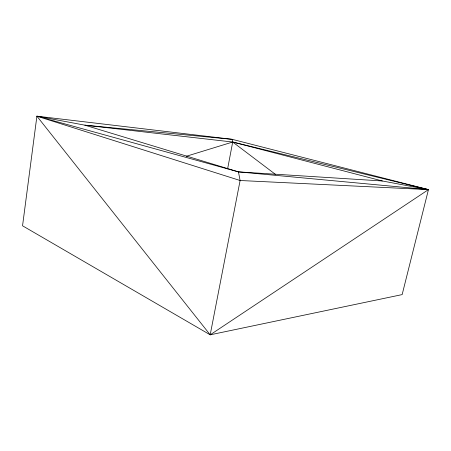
<?xml version="1.0" encoding="UTF-8"?>
<svg xmlns="http://www.w3.org/2000/svg" width="451" height="451" viewBox="0 0 451 451"><rect width="100%" height="100%" fill="white"/><g stroke="black" fill="none" stroke-linecap="round" stroke-linejoin="round"><path stroke-width="0.68" d="M227.614 168.849L232.699 142.026L232.18 139.325L36.909 116.178L22.55 225.799L210.189 334.822L402.151 294.599L428.45 189.623L232.18 139.325L84.827 125.164L36.909 116.178L210.189 334.822L428.45 189.623L232.699 142.026L84.827 125.164L238.444 171.876L428.45 189.623L382.38 180.986L232.699 142.026L186.297 156.277M210.189 334.822L240.107 180.507L238.444 171.876L36.909 116.178L240.107 180.507L428.45 189.623M238.444 171.876L382.38 180.986M232.699 142.026L275.392 174.334"/></g></svg>
